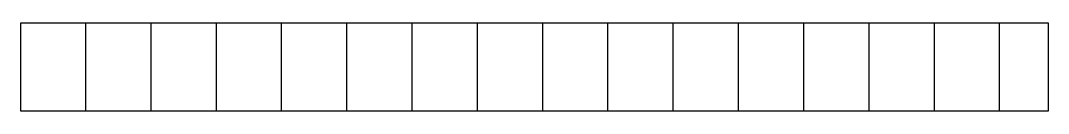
# Model space of a CAD drawing. Header units: millimetres. Extents: x 0 to 20, y 0 to 1.7.
import ezdxf

# ---------------------------------------------------------------- set-up
doc = ezdxf.new("R2010")
doc.units = ezdxf.units.MM

# ---------------------------------------------------------------- blocks, each defined once
blk = doc.blocks.new('*X1')
at = {"color": 0}
for p, q in [((1.27, 0), (1.27, 1.7)), ((2.54, 0), (2.54, 1.7)), ((3.81, 0), (3.81, 1.7)), ((5.08, 0), (5.08, 1.7)), ((6.35, 0), (6.35, 1.7)), ((7.62, 0), (7.62, 1.7)), ((8.89, 0), (8.89, 1.7)), ((10.16, 0), (10.16, 1.7)), ((11.43, 0), (11.43, 1.7)), ((12.7, 0), (12.7, 1.7)), ((13.97, 0), (13.97, 1.7)), ((15.24, 0), (15.24, 1.7)), ((16.51, 0), (16.51, 1.7)), ((17.78, 0), (17.78, 1.7)), ((19.05, 0), (19.05, 1.7))]:
    blk.add_line(p, q, dxfattribs=at)

msp = doc.modelspace()

# ---------------------------------------------------------------- linework, layer by layer
msp.add_lwpolyline([(0, 1.7), (0, 0), (20, 0), (20, 1.7)], close=True)

# ---------------------------------------------------------------- block references
at = {"linetype": 'Continuous'}
msp.add_blockref('*X1', (0, 0), dxfattribs=at)

doc.saveas('drawing.dxf')
